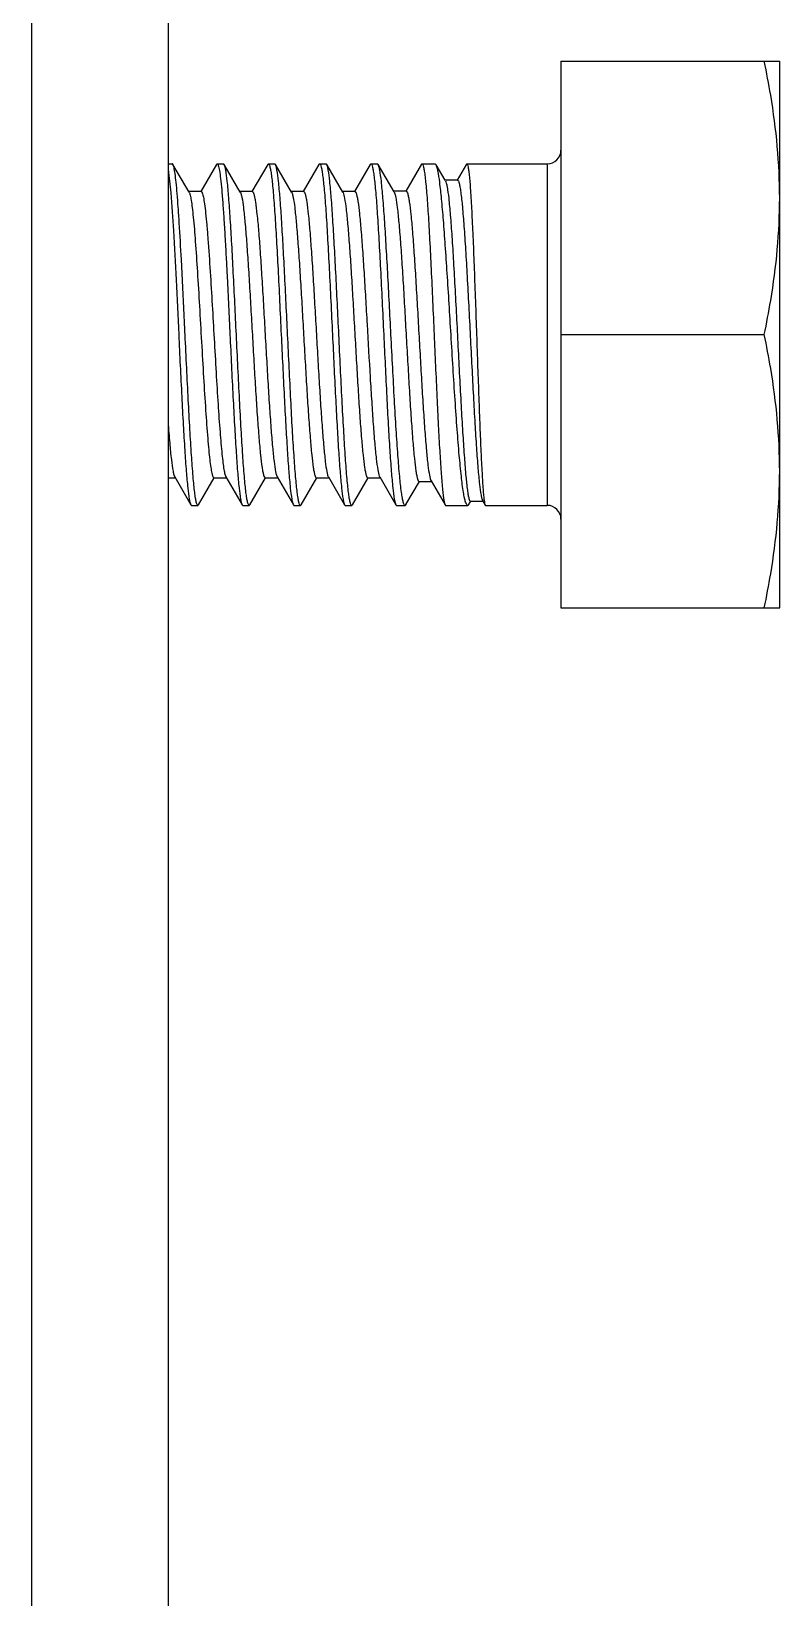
# Model space of a CAD drawing. Extents: x 27938 to 1507990, y 110129 to 923079.
# Drawn here: x 540592 to 540852, y 382901 to 383447 of the extents above; entities that cross this region are included whole.
import ezdxf

# ---------------------------------------------------------------- set-up
doc = ezdxf.new("R2010")
doc.units = 0
doc.header["$LTSCALE"] = 1000
doc.header["$MEASUREMENT"] = 0

msp = doc.modelspace()

# ---------------------------------------------------------------- linework, layer by layer
at = {"linetype": 'Continuous'}
for p, q in [((540591.72, 383729.57), (540591.72, 379764.43)), ((540639.34, 383729.57), (540639.34, 379764.43)), ((540776.27, 383436.38), (540776.27, 383245.87)), ((540776.27, 383436.38), (540852.47, 383436.38)), ((540852.47, 383245.87), (540852.47, 383436.38)), ((540639.34, 383400.66), (540640.83, 383400.66)), ((540646.68, 383390.77), (540641.07, 383400.45)), ((540656.22, 383400.46), (540650.73, 383391.01)), ((540656.22, 383400.46), (540656.46, 383400.66)), ((540656.45, 383400.66), (540658.69, 383400.66)), ((540658.93, 383400.45), (540658.69, 383400.66)), ((540664.54, 383390.77), (540658.93, 383400.45)), ((540674.08, 383400.46), (540668.59, 383391.01)), ((540674.08, 383400.46), (540674.31, 383400.66)), ((540674.31, 383400.66), (540676.55, 383400.66)), ((540676.79, 383400.45), (540676.55, 383400.66)), ((540682.4, 383390.77), (540676.79, 383400.45)), ((540691.94, 383400.46), (540686.45, 383391.01)), ((540691.94, 383400.46), (540692.17, 383400.66)), ((540692.17, 383400.66), (540694.41, 383400.66)), ((540694.65, 383400.45), (540694.41, 383400.66)), ((540700.26, 383390.77), (540694.65, 383400.45)), ((540709.8, 383400.46), (540704.3, 383391.01)), ((540709.8, 383400.46), (540710.03, 383400.66)), ((540710.03, 383400.66), (540712.32, 383400.66)), ((540712.57, 383400.44), (540712.32, 383400.66)), ((540718.13, 383390.86), (540712.57, 383400.44)), ((540727.62, 383400.47), (540722.17, 383391.11)), ((540727.62, 383400.47), (540727.84, 383400.66)), ((540727.84, 383400.66), (540732.38, 383400.66)), ((540732.73, 383400.35), (540732.38, 383400.66)), ((540735.89, 383394.92), (540732.73, 383400.35)), ((540743.35, 383400.53), (540740.12, 383394.98)), ((540743.35, 383400.53), (540743.49, 383400.66)), ((540743.49, 383400.66), (540771.5, 383400.66)), ((540771.5, 383400.66), (540771.5, 383281.59)), ((540736.01, 383394.7), (540735.89, 383394.92)), ((540740.22, 383394.92), (540735.89, 383394.92)), ((540740.12, 383394.98), (540740.09, 383394.92)), ((540650.87, 383391.01), (540646.54, 383391.01)), ((540668.72, 383391.01), (540664.4, 383391.01)), ((540686.58, 383391.01), (540682.26, 383391.01)), ((540704.44, 383391.01), (540700.12, 383391.01)), ((540700.26, 383390.77), (540700.32, 383390.66)), ((540722.31, 383391.11), (540717.99, 383391.11)), ((540776.27, 383341.12), (540847.1, 383341.12)), ((540639.34, 383291.24), (540641.8, 383291.24)), ((540641.66, 383291.48), (540647.29, 383281.79)), ((540650, 383281.79), (540655.47, 383291.24)), ((540655.33, 383291.24), (540659.66, 383291.24)), ((540659.52, 383291.48), (540665.15, 383281.79)), ((540667.86, 383281.79), (540673.33, 383291.24)), ((540673.19, 383291.24), (540677.52, 383291.24)), ((540677.38, 383291.48), (540683.01, 383281.79)), ((540685.72, 383281.79), (540691.19, 383291.24)), ((540691.05, 383291.24), (540695.37, 383291.24)), ((540695.24, 383291.48), (540700.87, 383281.79)), ((540703.58, 383281.79), (540709.05, 383291.24)), ((540708.91, 383291.24), (540713.23, 383291.24)), ((540712.97, 383291.75), (540713.1, 383291.48)), ((540713.1, 383291.48), (540718.73, 383281.79)), ((540722.23, 383281.85), (540726.94, 383289.96)), ((540726.8, 383289.96), (540731.13, 383289.96)), ((540730.99, 383290.19), (540735.9, 383281.75)), ((540647.29, 383281.79), (540647.53, 383281.59)), ((540647.53, 383281.59), (540649.76, 383281.59)), ((540650, 383281.79), (540649.76, 383281.59)), ((540665.15, 383281.79), (540665.38, 383281.59)), ((540665.38, 383281.59), (540667.62, 383281.59)), ((540667.86, 383281.79), (540667.62, 383281.59)), ((540683.01, 383281.79), (540683.24, 383281.59)), ((540683.24, 383281.59), (540685.48, 383281.59)), ((540685.72, 383281.79), (540685.48, 383281.59)), ((540700.87, 383281.79), (540701.1, 383281.59)), ((540701.1, 383281.59), (540703.34, 383281.59)), ((540703.58, 383281.79), (540703.34, 383281.59)), ((540718.73, 383281.79), (540718.96, 383281.59)), ((540718.96, 383281.59), (540721.94, 383281.59)), ((540722.23, 383281.85), (540721.94, 383281.59)), ((540735.9, 383281.75), (540736.08, 383281.59)), ((540736.08, 383281.59), (540743.78, 383281.59)), ((540744.2, 383281.96), (540743.78, 383281.59)), ((540744.2, 383281.96), (540744.8, 383282.98)), ((540744.71, 383283.03), (540749.05, 383283.03)), ((540748.93, 383283.24), (540749.84, 383281.68)), ((540749.84, 383281.68), (540749.94, 383281.59)), ((540749.94, 383281.59), (540771.5, 383281.59)), ((540776.27, 383245.87), (540852.47, 383245.87))]:
    msp.add_line(p, q, dxfattribs=at)
for centre, start, end in [((540771.5, 383405.42), 270, 0), ((540771.5, 383276.83), 0, 90)]:
    msp.add_arc(centre, 4.76, start, end, dxfattribs=at)
for points, knots in [([(540852.47, 383388.75), (540852.47, 383400.73), (540850.93, 383416.75), (540847.93, 383432.45), (540847.1, 383436.38)], [0, 0, 0, 0, 0.749211, 1, 1, 1, 1]), ([(540639.34, 383398.61), (540639.83, 383395.96), (540640.44, 383388.85), (540641.32, 383376.07), (540642.18, 383359.57), (540642.76, 383347.5), (540643.06, 383341.12)], [0, 0, 0, 0, 0.140047, 0.370694, 0.667791, 1, 1, 1, 1]), ([(540641.07, 383400.45), (540641.05, 383400.48), (540640.99, 383400.57), (540640.9, 383400.66), (540640.83, 383400.66)], [0, 0, 0, 0, 0.33644, 1, 1, 1, 1]), ([(540644, 383367.26), (540643.78, 383371.53), (540643.44, 383377.63), (540642.93, 383385.3), (540642.57, 383390.01), (540642.21, 383393.9), (540641.87, 383396.93), (540641.51, 383399.01), (540641.26, 383400.11), (540641.07, 383400.45)], [0, 0, 0, 0, 0.384278, 0.548795, 0.691198, 0.809122, 0.900672, 0.964483, 1, 1, 1, 1]), ([(540656.46, 383400.66), (540656.54, 383400.66), (540656.73, 383400.44), (540656.99, 383399.69), (540657.34, 383397.98), (540657.7, 383395.18), (540658.09, 383391.3), (540658.47, 383386.45), (540658.86, 383380.73), (540659.25, 383374.23), (540659.5, 383369.66), (540659.63, 383367.26)], [0, 0, 0, 0, 0.007293, 0.021459, 0.073997, 0.159035, 0.275243, 0.420481, 0.591942, 0.786408, 1, 1, 1, 1]), ([(540663.16, 383341.12), (540662.81, 383348.34), (540662.31, 383358.85), (540661.6, 383372.29), (540661.08, 383380.99), (540660.58, 383388.31), (540660.07, 383394), (540659.64, 383397.65), (540659.25, 383399.58), (540659.05, 383400.23), (540658.93, 383400.45)], [0, 0, 0, 0, 0.363934, 0.530187, 0.678191, 0.802879, 0.899992, 0.966292, 0.987243, 1, 1, 1, 1]), ([(540674.31, 383400.66), (540674.45, 383400.66), (540674.71, 383400.17), (540674.92, 383399.37), (540675.2, 383397.9), (540675.46, 383395.96), (540675.74, 383393.46), (540676.13, 383389.16), (540676.6, 383382.68), (540677.14, 383373.78), (540677.69, 383363.62), (540678.23, 383352.59), (540678.59, 383345), (540678.78, 383341.12)], [0, 0, 0, 0, 0.006687, 0.021748, 0.045922, 0.079138, 0.121135, 0.17154, 0.295605, 0.446631, 0.618866, 0.805704, 1, 1, 1, 1]), ([(540681.02, 383341.12), (540680.67, 383348.34), (540680.17, 383358.85), (540679.46, 383372.29), (540678.94, 383380.99), (540678.44, 383388.31), (540677.93, 383394), (540677.5, 383397.65), (540677.11, 383399.58), (540676.91, 383400.23), (540676.79, 383400.45)], [0, 0, 0, 0, 0.363936, 0.530191, 0.678194, 0.802878, 0.899991, 0.966291, 0.987243, 1, 1, 1, 1]), ([(540692.17, 383400.66), (540692.31, 383400.66), (540692.57, 383400.17), (540692.78, 383399.37), (540693.06, 383397.9), (540693.32, 383395.96), (540693.6, 383393.46), (540693.99, 383389.16), (540694.46, 383382.68), (540695, 383373.78), (540695.54, 383363.62), (540696.09, 383352.59), (540696.45, 383345), (540696.64, 383341.12)], [0, 0, 0, 0, 0.006686, 0.021748, 0.045922, 0.079137, 0.121134, 0.171539, 0.2956, 0.446625, 0.618862, 0.805702, 1, 1, 1, 1]), ([(540698.88, 383341.12), (540698.53, 383348.34), (540698.03, 383358.85), (540697.32, 383372.29), (540696.8, 383380.99), (540696.3, 383388.31), (540695.79, 383394), (540695.36, 383397.65), (540694.97, 383399.58), (540694.77, 383400.23), (540694.65, 383400.45)], [0, 0, 0, 0, 0.363938, 0.530193, 0.678196, 0.802878, 0.89999, 0.96629, 0.987243, 1, 1, 1, 1]), ([(540710.03, 383400.66), (540710.17, 383400.66), (540710.43, 383400.17), (540710.64, 383399.37), (540710.92, 383397.9), (540711.18, 383395.96), (540711.45, 383393.46), (540711.85, 383389.16), (540712.32, 383382.68), (540712.86, 383373.78), (540713.4, 383363.62), (540713.95, 383352.59), (540714.31, 383345), (540714.5, 383341.12)], [0, 0, 0, 0, 0.006686, 0.021748, 0.045923, 0.079138, 0.121135, 0.171539, 0.295599, 0.446623, 0.618861, 0.805701, 1, 1, 1, 1]), ([(540717.03, 383341.12), (540716.66, 383348.33), (540716.13, 383358.82), (540715.37, 383372.24), (540714.83, 383380.93), (540714.29, 383388.25), (540713.76, 383393.95), (540713.32, 383397.6), (540712.9, 383399.56), (540712.7, 383400.22), (540712.57, 383400.44)], [0, 0, 0, 0, 0.36329, 0.529314, 0.6772, 0.8019, 0.899174, 0.965796, 0.986969, 1, 1, 1, 1]), ([(540727.84, 383400.66), (540727.97, 383400.66), (540728.22, 383400.17), (540728.42, 383399.37), (540728.69, 383397.9), (540728.94, 383395.96), (540729.2, 383393.46), (540729.58, 383389.16), (540730.03, 383382.68), (540730.54, 383373.78), (540731.05, 383363.62), (540731.55, 383352.59), (540731.89, 383345), (540732.06, 383341.12)], [0, 0, 0, 0, 0.006577, 0.021598, 0.045743, 0.078947, 0.120936, 0.171341, 0.295421, 0.446481, 0.618759, 0.805647, 1, 1, 1, 1]), ([(540737.95, 383341.12), (540737.52, 383348.25), (540736.89, 383358.65), (540736, 383371.95), (540735.37, 383380.6), (540734.74, 383387.92), (540734.12, 383393.66), (540733.59, 383397.38), (540733.12, 383399.41), (540732.88, 383400.11), (540732.73, 383400.35)], [0, 0, 0, 0, 0.359931, 0.524763, 0.672002, 0.796741, 0.894844, 0.963163, 0.985535, 1, 1, 1, 1]), ([(540743.49, 383400.66), (540743.61, 383400.66), (540743.79, 383400.14), (540743.96, 383399.38), (540744.17, 383397.89), (540744.38, 383395.96), (540744.59, 383393.46), (540744.88, 383389.16), (540745.24, 383382.68), (540745.65, 383373.78), (540746.05, 383363.62), (540746.45, 383352.59), (540746.72, 383345), (540746.85, 383341.12)], [0, 0, 0, 0, 0.006021, 0.020821, 0.044863, 0.078011, 0.119986, 0.170402, 0.294571, 0.445788, 0.618273, 0.805395, 1, 1, 1, 1]), ([(540736.01, 383394.7), (540736.15, 383394.47), (540736.35, 383393.8), (540736.77, 383391.8), (540737.23, 383388.06), (540737.76, 383382.28), (540738.29, 383374.88), (540738.83, 383366.19), (540739.37, 383356.5), (540739.91, 383346.21), (540740.44, 383335.67), (540740.97, 383325.28), (540741.5, 383315.41), (540742.03, 383306.41), (540742.55, 383298.59), (540743.05, 383292.23), (540743.51, 383287.92), (540743.88, 383285.39), (540744.14, 383284.14), (540744.34, 383283.43), (540744.59, 383283.03), (540744.71, 383283.03)], [0, 0, 0, 0, 0.007107, 0.018639, 0.0548, 0.107312, 0.174177, 0.252841, 0.34033, 0.433375, 0.528546, 0.622381, 0.711512, 0.792794, 0.863403, 0.920942, 0.963521, 0.978774, 0.989867, 0.996808, 1, 1, 1, 1]), ([(540740.22, 383394.92), (540740.35, 383394.92), (540740.62, 383394.5), (540740.83, 383393.74), (540741.11, 383392.4), (540741.51, 383389.7), (540741.98, 383385.15), (540742.51, 383378.46), (540743.05, 383370.33), (540743.59, 383361.06), (540744.12, 383351), (540744.66, 383340.52), (540745.19, 383330.02), (540745.72, 383319.86), (540746.25, 383310.42), (540746.77, 383302.02), (540747.28, 383294.96), (540747.8, 383289.47), (540748.22, 383285.96), (540748.62, 383284.09), (540748.81, 383283.46), (540748.93, 383283.24)], [0, 0, 0, 0, 0.00344, 0.010899, 0.022787, 0.039077, 0.08427, 0.144807, 0.218371, 0.302169, 0.393053, 0.48765, 0.582499, 0.674175, 0.759417, 0.835242, 0.899047, 0.9487, 0.982621, 0.993382, 1, 1, 1, 1]), ([(540646.68, 383390.77), (540646.86, 383390.46), (540647.12, 383389.5), (540647.46, 383387.7), (540647.81, 383385.14), (540648.32, 383380.37), (540648.92, 383372.91), (540649.35, 383366.56), (540649.57, 383363.03)], [0, 0, 0, 0, 0.038835, 0.104857, 0.1976, 0.315752, 0.620526, 1, 1, 1, 1]), ([(540650.87, 383391.01), (540651.07, 383391.01), (540651.42, 383390.15), (540651.73, 383388.85), (540652.12, 383386.39), (540652.49, 383383.18), (540652.88, 383379.11), (540653.43, 383372.31), (540653.79, 383366.86), (540654.04, 383363.03)], [0, 0, 0, 0, 0.022134, 0.075093, 0.160257, 0.276417, 0.421479, 0.592671, 1, 1, 1, 1]), ([(540664.54, 383390.77), (540664.66, 383390.56), (540664.86, 383389.95), (540665.27, 383388.16), (540665.71, 383384.88), (540666.23, 383379.8), (540666.74, 383373.32), (540667.27, 383365.68), (540667.8, 383357.15), (540668.33, 383348.05), (540668.86, 383338.7), (540669.39, 383329.44), (540669.92, 383320.59), (540670.45, 383312.49), (540670.98, 383305.42), (540671.49, 383299.64), (540671.95, 383295.72), (540672.33, 383293.39), (540672.61, 383292.25), (540672.81, 383291.59), (540673.07, 383291.24), (540673.19, 383291.24)], [0, 0, 0, 0, 0.007395, 0.019019, 0.054844, 0.106491, 0.172173, 0.249556, 0.335869, 0.428015, 0.522682, 0.616468, 0.706, 0.788063, 0.859716, 0.918399, 0.962047, 0.977755, 0.989231, 0.996485, 1, 1, 1, 1]), ([(540668.72, 383391.01), (540668.84, 383391.01), (540669.1, 383390.66), (540669.31, 383389.99), (540669.58, 383388.85), (540669.96, 383386.53), (540670.42, 383382.61), (540670.94, 383376.82), (540671.46, 383369.75), (540671.99, 383361.65), (540672.52, 383352.8), (540673.05, 383343.54), (540673.58, 383334.19), (540674.11, 383325.08), (540674.64, 383316.56), (540675.17, 383308.92), (540675.69, 383302.44), (540676.21, 383297.36), (540676.65, 383294.08), (540677.05, 383292.3), (540677.25, 383291.69), (540677.38, 383291.48)], [0, 0, 0, 0, 0.003516, 0.010771, 0.022251, 0.037961, 0.081618, 0.140314, 0.21198, 0.294058, 0.383605, 0.477402, 0.572078, 0.664229, 0.750542, 0.827917, 0.893586, 0.945213, 0.981012, 0.992619, 1, 1, 1, 1]), ([(540682.4, 383390.77), (540682.52, 383390.56), (540682.72, 383389.95), (540683.13, 383388.16), (540683.57, 383384.88), (540684.08, 383379.8), (540684.6, 383373.32), (540685.13, 383365.68), (540685.66, 383357.15), (540686.19, 383348.05), (540686.72, 383338.7), (540687.25, 383329.44), (540687.78, 383320.59), (540688.31, 383312.49), (540688.84, 383305.42), (540689.35, 383299.64), (540689.81, 383295.72), (540690.19, 383293.39), (540690.47, 383292.25), (540690.67, 383291.59), (540690.93, 383291.24), (540691.05, 383291.24)], [0, 0, 0, 0, 0.007397, 0.019019, 0.054844, 0.106491, 0.172173, 0.249556, 0.335869, 0.428015, 0.522683, 0.616468, 0.706, 0.788064, 0.859716, 0.918399, 0.962047, 0.977754, 0.989232, 0.996484, 1, 1, 1, 1]), ([(540686.58, 383391.01), (540686.7, 383391.01), (540686.96, 383390.66), (540687.17, 383389.99), (540687.44, 383388.85), (540687.82, 383386.53), (540688.28, 383382.61), (540688.8, 383376.82), (540689.32, 383369.75), (540689.85, 383361.65), (540690.38, 383352.8), (540690.91, 383343.54), (540691.44, 383334.19), (540691.97, 383325.08), (540692.5, 383316.56), (540693.03, 383308.92), (540693.55, 383302.44), (540694.07, 383297.36), (540694.51, 383294.08), (540694.91, 383292.3), (540695.11, 383291.69), (540695.24, 383291.48)], [0, 0, 0, 0, 0.003515, 0.010771, 0.022249, 0.037962, 0.081619, 0.140314, 0.21198, 0.294058, 0.383605, 0.477402, 0.572078, 0.664229, 0.750541, 0.827917, 0.893586, 0.945213, 0.981012, 0.992621, 1, 1, 1, 1]), ([(540700.32, 383390.66), (540700.61, 383390.04), (540700.96, 383388.11), (540701.49, 383384.49), (540701.98, 383379.29), (540702.51, 383372.75), (540703.03, 383365.09), (540703.55, 383356.57), (540704.08, 383347.5), (540704.61, 383338.2), (540705.14, 383329.01), (540705.66, 383320.25), (540706.19, 383312.24), (540706.71, 383305.24), (540707.22, 383299.53), (540707.68, 383295.66), (540708.06, 383293.37), (540708.33, 383292.24), (540708.53, 383291.58), (540708.79, 383291.24), (540708.91, 383291.24)], [0, 0, 0, 0, 0.020603, 0.057806, 0.110504, 0.176892, 0.254638, 0.340995, 0.432905, 0.527106, 0.620258, 0.709056, 0.790352, 0.861271, 0.919315, 0.962468, 0.977994, 0.989339, 0.996513, 1, 1, 1, 1]), ([(540704.44, 383391.01), (540704.56, 383391.01), (540704.82, 383390.67), (540705.02, 383390.02), (540705.29, 383388.92), (540705.66, 383386.66), (540706.12, 383382.85), (540706.63, 383377.22), (540707.14, 383370.33), (540707.66, 383362.42), (540708.18, 383353.76), (540708.88, 383341.62), (540709.56, 383329.53), (540710.28, 383317.91), (540710.79, 383310.21), (540711.31, 383303.6), (540711.81, 383298.28), (540712.32, 383294.49), (540712.69, 383292.45), (540712.97, 383291.75)], [0, 0, 0, 0, 0.003451, 0.010528, 0.02171, 0.037015, 0.079558, 0.136815, 0.206829, 0.287179, 0.375068, 0.467432, 0.652658, 0.739058, 0.81724, 0.884486, 0.938474, 0.977372, 1, 1, 1, 1]), ([(540718.13, 383390.86), (540718.25, 383390.65), (540718.46, 383390.03), (540718.86, 383388.21), (540719.31, 383384.85), (540719.83, 383379.67), (540720.36, 383373.06), (540720.89, 383365.28), (540721.42, 383356.6), (540721.95, 383347.35), (540722.49, 383337.86), (540723.02, 383328.47), (540723.55, 383319.52), (540724.08, 383311.34), (540724.6, 383304.21), (540725.12, 383298.39), (540725.57, 383294.45), (540725.95, 383292.12), (540726.22, 383290.98), (540726.43, 383290.31), (540726.68, 383289.96), (540726.8, 383289.96)], [0, 0, 0, 0, 0.007409, 0.01909, 0.055149, 0.107148, 0.173245, 0.251046, 0.337725, 0.430132, 0.524922, 0.618672, 0.708016, 0.789761, 0.861007, 0.919255, 0.962504, 0.978047, 0.989392, 0.996551, 1, 1, 1, 1]), ([(540722.31, 383391.11), (540722.43, 383391.11), (540722.7, 383390.75), (540722.9, 383390.06), (540723.18, 383388.89), (540723.56, 383386.52), (540724.03, 383382.5), (540724.55, 383376.6), (540725.08, 383369.38), (540725.61, 383361.12), (540726.15, 383352.12), (540726.68, 383342.71), (540727.21, 383333.23), (540727.74, 383324.01), (540728.27, 383315.4), (540728.8, 383307.7), (540729.32, 383301.18), (540729.83, 383296.08), (540730.27, 383292.79), (540730.67, 383291.01), (540730.87, 383290.4), (540730.99, 383290.19)], [0, 0, 0, 0, 0.003529, 0.010847, 0.022435, 0.038293, 0.08234, 0.141503, 0.213655, 0.296174, 0.386062, 0.480058, 0.574763, 0.666765, 0.752768, 0.829708, 0.894868, 0.945981, 0.981331, 0.99276, 1, 1, 1, 1]), ([(540847.1, 383341.12), (540847.93, 383345.05), (540850.93, 383360.75), (540852.47, 383376.77), (540852.47, 383388.75)], [0, 0, 0, 0, 0.250789, 1, 1, 1, 1]), ([(540645.3, 383341.12), (540645.19, 383343.37), (540644.77, 383352.09), (540644.35, 383360.8), (540644, 383367.26)], [0, 0, 0, 0, 0.258222, 1, 1, 1, 1]), ([(540659.63, 383367.26), (540659.74, 383365.19), (540660.19, 383356.47), (540660.6, 383347.76), (540660.92, 383341.12)], [0, 0, 0, 0, 0.238495, 1, 1, 1, 1]), ([(540649.57, 383363.03), (540649.82, 383359.06), (540650.31, 383350.89), (540651.01, 383338.6), (540651.7, 383326.46), (540652.4, 383315.26), (540653, 383306.84), (540653.5, 383301.11), (540653.85, 383297.72), (540654.19, 383295.05), (540654.55, 383293.02), (540654.82, 383291.92), (540655.15, 383291.24), (540655.33, 383291.24)], [0, 0, 0, 0, 0.165501, 0.339784, 0.511803, 0.670616, 0.80615, 0.862438, 0.909852, 0.947659, 0.975319, 0.992557, 1, 1, 1, 1]), ([(540654.04, 383363.03), (540654.53, 383355.28), (540655.19, 383343.57), (540656.07, 383328.16), (540656.73, 383317.27), (540657.39, 383307.77), (540657.96, 383300.96), (540658.45, 383296.62), (540658.77, 383294.29), (540659.1, 383292.64), (540659.35, 383291.77), (540659.52, 383291.48)], [0, 0, 0, 0, 0.324453, 0.489839, 0.64461, 0.779868, 0.887864, 0.929656, 0.962499, 0.985988, 1, 1, 1, 1]), ([(540643.06, 383341.12), (540643.4, 383333.91), (540643.91, 383323.4), (540644.62, 383309.95), (540645.13, 383301.26), (540645.64, 383293.93), (540646.15, 383288.24), (540646.57, 383284.6), (540646.97, 383282.66), (540647.16, 383282.01), (540647.29, 383281.79)], [0, 0, 0, 0, 0.363997, 0.530272, 0.678287, 0.802974, 0.90007, 0.966338, 0.987267, 1, 1, 1, 1]), ([(540649.76, 383281.59), (540649.63, 383281.59), (540649.37, 383282.07), (540649.16, 383282.88), (540648.88, 383284.34), (540648.62, 383286.29), (540648.34, 383288.79), (540647.95, 383293.09), (540647.48, 383299.57), (540646.94, 383308.47), (540646.39, 383318.63), (540645.84, 383329.66), (540645.48, 383337.25), (540645.3, 383341.12)], [0, 0, 0, 0, 0.006687, 0.021749, 0.045924, 0.07914, 0.121138, 0.171544, 0.295611, 0.44664, 0.618872, 0.805705, 1, 1, 1, 1]), ([(540660.92, 383341.12), (540661.26, 383333.91), (540661.76, 383323.4), (540662.48, 383309.95), (540662.99, 383301.26), (540663.5, 383293.93), (540664.01, 383288.24), (540664.43, 383284.6), (540664.83, 383282.66), (540665.02, 383282.01), (540665.15, 383281.79)], [0, 0, 0, 0, 0.363992, 0.530264, 0.678281, 0.802969, 0.900068, 0.966337, 0.987267, 1, 1, 1, 1]), ([(540667.62, 383281.59), (540667.49, 383281.59), (540667.23, 383282.07), (540667.02, 383282.88), (540666.74, 383284.34), (540666.48, 383286.29), (540666.2, 383288.79), (540665.81, 383293.09), (540665.34, 383299.57), (540664.8, 383308.47), (540664.25, 383318.63), (540663.7, 383329.66), (540663.34, 383337.25), (540663.16, 383341.12)], [0, 0, 0, 0, 0.006687, 0.02175, 0.045925, 0.079141, 0.121139, 0.171544, 0.29561, 0.446639, 0.618874, 0.805705, 1, 1, 1, 1]), ([(540678.78, 383341.12), (540679.12, 383333.91), (540679.62, 383323.4), (540680.34, 383309.95), (540680.85, 383301.26), (540681.36, 383293.93), (540681.87, 383288.24), (540682.29, 383284.6), (540682.69, 383282.66), (540682.88, 383282.01), (540683.01, 383281.79)], [0, 0, 0, 0, 0.36399, 0.530265, 0.678283, 0.80297, 0.900067, 0.966336, 0.987267, 1, 1, 1, 1]), ([(540685.48, 383281.59), (540685.35, 383281.59), (540685.09, 383282.07), (540684.88, 383282.88), (540684.6, 383284.34), (540684.34, 383286.29), (540684.06, 383288.79), (540683.67, 383293.09), (540683.2, 383299.57), (540682.65, 383308.47), (540682.11, 383318.63), (540681.56, 383329.66), (540681.2, 383337.25), (540681.02, 383341.12)], [0, 0, 0, 0, 0.006687, 0.02175, 0.045926, 0.079142, 0.121139, 0.171543, 0.295606, 0.446635, 0.618871, 0.805705, 1, 1, 1, 1]), ([(540696.64, 383341.12), (540696.98, 383333.91), (540697.48, 383323.4), (540698.2, 383309.95), (540698.71, 383301.26), (540699.22, 383293.93), (540699.73, 383288.24), (540700.15, 383284.6), (540700.55, 383282.66), (540700.74, 383282.01), (540700.87, 383281.79)], [0, 0, 0, 0, 0.363992, 0.53027, 0.678287, 0.802972, 0.900066, 0.966335, 0.987267, 1, 1, 1, 1]), ([(540703.34, 383281.59), (540703.21, 383281.59), (540702.95, 383282.07), (540702.74, 383282.88), (540702.46, 383284.34), (540702.2, 383286.29), (540701.92, 383288.79), (540701.53, 383293.09), (540701.06, 383299.56), (540700.51, 383308.47), (540699.97, 383318.63), (540699.42, 383329.66), (540699.06, 383337.25), (540698.88, 383341.12)], [0, 0, 0, 0, 0.006687, 0.021749, 0.045924, 0.07914, 0.121137, 0.17154, 0.295601, 0.446627, 0.618864, 0.805703, 1, 1, 1, 1]), ([(540714.5, 383341.12), (540714.84, 383333.91), (540715.34, 383323.4), (540716.05, 383309.95), (540716.57, 383301.26), (540717.08, 383293.93), (540717.59, 383288.24), (540718.01, 383284.6), (540718.41, 383282.66), (540718.6, 383282.01), (540718.73, 383281.79)], [0, 0, 0, 0, 0.363998, 0.530276, 0.678291, 0.802973, 0.900067, 0.966336, 0.987267, 1, 1, 1, 1]), ([(540721.94, 383281.59), (540721.8, 383281.59), (540721.5, 383282.05), (540721.26, 383282.88), (540720.95, 383284.34), (540720.51, 383287.28), (540719.99, 383292.26), (540719.4, 383299.56), (540718.81, 383308.47), (540718.21, 383318.63), (540717.62, 383329.66), (540717.23, 383337.25), (540717.03, 383341.12)], [0, 0, 0, 0, 0.007081, 0.022303, 0.046557, 0.07981, 0.172207, 0.296205, 0.44712, 0.619207, 0.805877, 1, 1, 1, 1]), ([(540732.06, 383341.12), (540732.38, 383333.86), (540732.84, 383323.29), (540733.5, 383309.77), (540733.96, 383301.05), (540734.43, 383293.73), (540734.83, 383288.62), (540735.17, 383285.43), (540735.39, 383283.75), (540735.62, 383282.57), (540735.78, 383281.95), (540735.9, 383281.75)], [0, 0, 0, 0, 0.366142, 0.533181, 0.681612, 0.806274, 0.90284, 0.939518, 0.968031, 0.988196, 1, 1, 1, 1]), ([(540743.78, 383281.59), (540743.62, 383281.59), (540743.27, 383282.02), (540742.98, 383282.89), (540742.6, 383284.33), (540742.08, 383287.28), (540741.46, 383292.25), (540740.76, 383299.56), (540740.06, 383308.47), (540739.35, 383318.63), (540738.65, 383329.66), (540738.19, 383337.25), (540737.95, 383341.12)], [0, 0, 0, 0, 0.007835, 0.023392, 0.047821, 0.08116, 0.173569, 0.297436, 0.448123, 0.619913, 0.806242, 1, 1, 1, 1]), ([(540746.85, 383341.12), (540746.98, 383337.39), (540747.23, 383330.04), (540747.61, 383319.36), (540747.98, 383309.45), (540748.35, 383300.68), (540748.71, 383293.36), (540749.01, 383288.28), (540749.28, 383285.14), (540749.45, 383283.52), (540749.62, 383282.43), (540749.74, 383281.85), (540749.84, 383281.68)], [0, 0, 0, 0, 0.188442, 0.370144, 0.538605, 0.687798, 0.812406, 0.907981, 0.943781, 0.971161, 0.989909, 1, 1, 1, 1]), ([(540852.47, 383293.5), (540852.47, 383305.48), (540850.93, 383321.5), (540847.93, 383337.2), (540847.1, 383341.12)], [0, 0, 0, 0, 0.749211, 1, 1, 1, 1]), ([(540639.34, 383310.59), (540639.52, 383308.14), (540639.85, 383303.76), (540640.41, 383298.06), (540640.88, 383294.37), (540641.31, 383292.38), (540641.52, 383291.71), (540641.66, 383291.48)], [0, 0, 0, 0, 0.381828, 0.682922, 0.89127, 0.958208, 1, 1, 1, 1]), ([(540847.1, 383245.87), (540847.93, 383249.8), (540850.93, 383265.5), (540852.47, 383281.52), (540852.47, 383293.5)], [0, 0, 0, 0, 0.250789, 1, 1, 1, 1])]:
    msp.add_open_spline(points, degree=3, knots=knots, dxfattribs=at)

doc.saveas('drawing.dxf')
